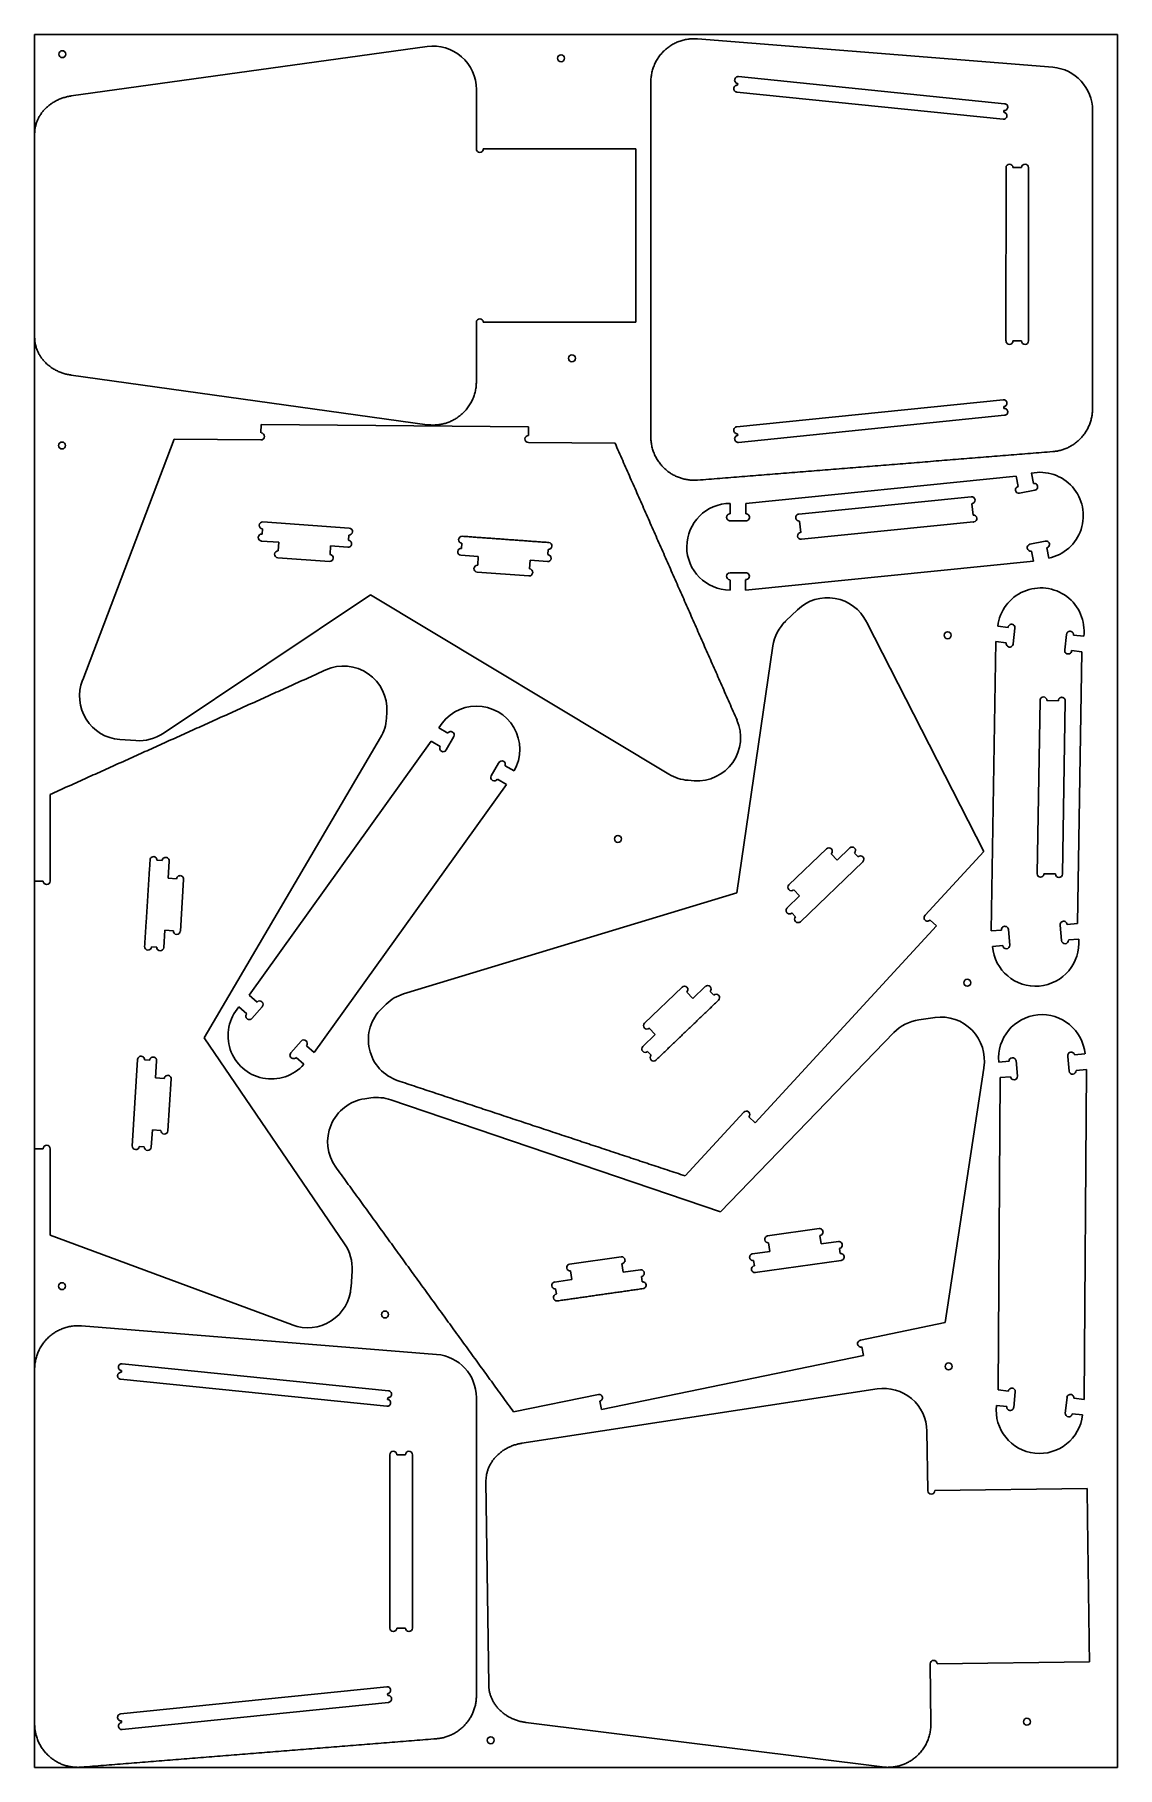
# Model space of a CAD drawing. Header units: millimetres. Extents: x 0 to 1250, y 0 to 2000.
import ezdxf

# ---------------------------------------------------------------- set-up
doc = ezdxf.new("R2010")
doc.units = ezdxf.units.MM
doc.header["$MEASUREMENT"] = 0
for name, color, linetype, true_color in [('Default', 178, 'Continuous', 0x000000), ('pockets', 52, 'Continuous', 0xc5c41f), ('profiles', 82, 'Continuous', 0x2ad437), ('screws', 222, 'Continuous', 0xc527aa)]:
    doc.layers.add(name, color=color, linetype=linetype, true_color=true_color)

msp = doc.modelspace()

# ---------------------------------------------------------------- linework, layer by layer
at = {"layer": 'Default'}
msp.add_lwpolyline([(1250, 2000), (0, 2000), (0, 0), (1250, 0)], close=True, dxfattribs=at)
at = {"layer": 'pockets'}
for p, q in [((811.8, 1943.6), (811.6, 1941.6)), ((1119.9, 1920.3), (812.6, 1951.6)), ((810.7, 1933.7), (1118, 1902.4)), ((1118.8, 1910.4), (1119.1, 1912.4)), ((1121.5, 1846.5), (1121.4, 1646.5)), ((1139.5, 1846.5), (1129.5, 1846.5)), ((1121.4, 1646.5), (1121.5, 1646.5)), ((1129.5, 1646.5), (1139.5, 1646.5)), ((810.7, 1547.3), (1118, 1578.6)), ((1119.9, 1560.7), (812.6, 1529.4)), ((1118.8, 1570.6), (1119.1, 1568.6)), ((811.8, 1537.4), (811.6, 1539.4)), ((882.3, 1446.6), (1081.3, 1466.6)), ((1082.1, 1458.6), (1083.4, 1445.4)), ((262.9, 1429.5), (262.5, 1423.5)), ((363.2, 1430.3), (263.5, 1437.5)), ((362.2, 1416.4), (362.7, 1422.3)), ((884.4, 1425.5), (883.1, 1438.6)), ((1084, 1437.5), (885.2, 1417.6)), ((261.9, 1415.5), (281.9, 1414.1)), ((281.9, 1414.1), (281.2, 1404.1)), ((341, 1399.8), (341.7, 1409.8)), ((341.7, 1409.8), (361.7, 1408.4)), ((493.2, 1413), (492.8, 1407)), ((592.5, 1399.8), (593, 1405.8)), ((280.6, 1396.2), (340.4, 1391.9)), ((492.2, 1399), (512.2, 1397.6)), ((512.2, 1397.6), (511.5, 1387.6)), ((571.3, 1383.3), (572, 1393.3)), ((572, 1393.3), (592, 1391.9)), ((510.9, 1379.6), (570.7, 1375.3)), ((1157.3, 1031.7), (1160.7, 1231.5)), ((1168.7, 1231.4), (1181.9, 1231.2)), ((1189.9, 1231), (1186.6, 1031.1)), ((914.1, 1060.3), (870.8, 1018.8)), ((941, 1061.2), (926.6, 1047.3)), ((147.2, 1046.6), (141.2, 1047)), ((154, 1026.2), (155.2, 1046.1)), ((884, 976.1), (956.2, 1045.3)), ((926.6, 1047.3), (919.6, 1054.5)), ((950.7, 1051), (946.5, 1055.4)), ((163.9, 1025.5), (154, 1026.2)), ((168.2, 965.2), (171.9, 1025)), ((1178.6, 1031.2), (1165.3, 1031.4)), ((883.2, 1005.8), (868.8, 992)), ((876.3, 1013), (883.2, 1005.8)), ((874.3, 986.2), (878.5, 981.9)), ((149, 946.3), (150.2, 966.3)), ((150.2, 966.3), (160.2, 965.7)), ((135, 947.2), (141, 946.8)), ((747.4, 900.5), (704.1, 859)), ((774.3, 901.4), (759.9, 887.5)), ((759.9, 887.5), (752.9, 894.8)), ((784, 891.3), (779.8, 895.6)), ((716.5, 846), (702.1, 832.2)), ((709.6, 853.2), (716.5, 846)), ((707.6, 826.4), (711.8, 822.1)), ((118.9, 817), (112.7, 717.2)), ((132.9, 816.2), (126.9, 816.6)), ((139.6, 795.7), (140.8, 815.7)), ((149.6, 795.1), (139.6, 795.7)), ((153.8, 734.7), (157.6, 794.6)), ((134.6, 715.9), (135.9, 735.8)), ((135.9, 735.8), (145.8, 735.2)), ((120.6, 716.7), (126.6, 716.4)), ((905.6, 621.9), (846.2, 613.4)), ((847.3, 605.5), (848.7, 595.6)), ((908.1, 604.1), (906.7, 614)), ((927.9, 606.9), (908.1, 604.1)), ((677, 589.3), (617.6, 580.9)), ((679.5, 571.5), (678.1, 581.4)), ((848.7, 595.6), (828.9, 592.8)), ((830.1, 584.9), (830.9, 578.9)), ((832, 571), (931, 585.1)), ((929.9, 593), (929.1, 599)), ((620.1, 563), (600.3, 560.2)), ((618.7, 573), (620.1, 563)), ((699.3, 574.3), (679.5, 571.5)), ((701.3, 560.5), (700.5, 566.4)), ((601.5, 552.3), (602.3, 546.4)), ((408.4, 434.7), (101.1, 465.9)), ((99.3, 448), (406.6, 416.8)), ((100.3, 458), (100.1, 456)), ((407.4, 424.7), (407.6, 426.7)), ((410, 360.8), (410, 160.8)), ((428.1, 360.8), (418, 360.8)), ((410, 160.8), (410, 160.8)), ((418, 160.8), (428.1, 160.8)), ((99.3, 61.7), (406.6, 92.9)), ((407.4, 85), (407.6, 83)), ((408.4, 75), (101.1, 43.8)), ((100.3, 51.7), (100.1, 53.7))]:
    msp.add_line(p, q, dxfattribs=at)
for centre, radius, start, end in [((1125.5, 1846.5), 4, 0, 180), ((1143.5, 1846.5), 4, 0, 180), ((1125.5, 1646.5), 4, 180, 0), ((1143.5, 1646.5), 4, 180, 0), ((1081.7, 1462.6), 4, 275.7319, 95.7319), ((1083.8, 1441.5), 4, 277.6166, 95.7319), ((262.2, 1419.5), 4, 85.8941, 265.8941), ((263.2, 1433.5), 4, 85.8941, 265.8941), ((363, 1426.3), 4, 265.8941, 85.8941), ((493.5, 1417), 4, 85.8941, 265.8941), ((884.8, 1421.6), 4, 95.7319, 275.7319), ((1083.3, 1445.4), 8, 275.7098, 277.6166), ((280.9, 1400.1), 4, 85.8941, 265.8941), ((492.5, 1403), 4, 85.8941, 265.8941), ((593.3, 1409.8), 4, 265.8941, 85.8941), ((340.7, 1395.9), 4, 265.8941, 85.8941), ((511.2, 1383.6), 4, 85.8941, 265.8941), ((571, 1379.3), 4, 265.8941, 85.8941), ((592.3, 1395.8), 4, 265.8941, 85.8941), ((1164.7, 1231.5), 4, 359.0553, 179.0553), ((916.9, 1057.4), 4, 313.7863, 133.7863), ((943.8, 1058.3), 4, 313.7863, 133.7863), ((137.2, 1047.2), 4, 356.4321, 176.4321), ((151.2, 1046.4), 4, 356.4321, 176.4321), ((953.4, 1048.2), 4, 313.7863, 133.7863), ((167.9, 1025.3), 4, 356.4321, 176.4321), ((1165.3, 1031.6), 8, 179.0332, 180.94), ((1161.3, 1031.5), 4, 180.94, 359.0553), ((1182.6, 1031.1), 4, 179.0553, 359.0553), ((873.5, 1015.9), 4, 133.7863, 313.7863), ((881.3, 979), 4, 133.7863, 313.7863), ((164.2, 965.4), 4, 176.4321, 356.4321), ((131, 947.4), 4, 176.4321, 356.4321), ((145, 946.6), 4, 176.4321, 356.4321), ((750.2, 897.7), 4, 313.7863, 133.7863), ((777.1, 898.5), 4, 313.7863, 133.7863), ((786.8, 888.4), 4, 313.7863, 133.7863), ((706.9, 856.1), 4, 133.7863, 313.7863), ((122.9, 816.8), 4, 356.4321, 176.4321), ((704.9, 829.3), 4, 133.7863, 313.7863), ((714.6, 819.2), 4, 133.7863, 313.7863), ((153.6, 794.8), 4, 356.4321, 176.4321), ((149.8, 735), 4, 176.4321, 356.4321), ((116.7, 717), 4, 176.4321, 356.4321), ((130.6, 716.1), 4, 176.4321, 356.4321), ((906.2, 617.9), 4, 278.1076, 98.1076), ((846.8, 609.5), 4, 98.1076, 278.1076), ((928.5, 602.9), 4, 278.1076, 98.1076), ((618.2, 576.9), 4, 98.1076, 278.1076), ((677.6, 585.4), 4, 278.1076, 98.1076), ((930.5, 589.1), 4, 278.1076, 98.1076), ((600.9, 556.3), 4, 98.1076, 278.1076), ((699.9, 570.4), 4, 278.1076, 98.1076), ((701.9, 556.5), 4, 278.1076, 98.1076), ((831.5, 575), 4, 98.1076, 278.1076), ((602.9, 542.4), 4, 98.1076, 278.1076), ((414, 360.8), 4, 0, 180), ((432.1, 360.8), 4, 0, 180), ((414, 160.8), 4, 180, 0), ((432.1, 160.8), 4, 180, 0)]:
    msp.add_arc(centre, radius, start, end, dxfattribs=at)
for points, knots in [([(811.6, 1941.6), (811, 1941.7), (810.5, 1941.6), (809.5, 1941.3), (809, 1941.1), (808.6, 1940.8), (808.2, 1940.4), (807.9, 1940), (807.4, 1939.1), (807.2, 1938.6), (807.2, 1938.1), (807.1, 1937.5), (807.2, 1937), (807.5, 1936), (807.7, 1935.5), (808.1, 1935.1), (808.4, 1934.7), (808.8, 1934.4), (809.7, 1933.9), (810.2, 1933.7), (810.7, 1933.7)], [995.876502, 995.876502, 995.876502, 995.876502, 997.457411, 997.457411, 999.03832, 999.03832, 999.03832, 1000.619227, 1000.619227, 1002.200135, 1002.200135, 1002.200135, 1003.781042, 1003.781042, 1005.36195, 1005.36195, 1005.36195, 1006.942859, 1006.942859, 1008.523767, 1008.523767, 1008.523767, 1008.523767]), ([(812.6, 1951.6), (812, 1951.6), (811.5, 1951.6), (810.5, 1951.3), (810, 1951), (809.6, 1950.7), (809.2, 1950.4), (808.9, 1950), (808.4, 1949), (808.2, 1948.5), (808.2, 1948), (808.1, 1947.5), (808.2, 1947), (808.5, 1946), (808.7, 1945.5), (809.1, 1945.1), (809.4, 1944.7), (809.8, 1944.3), (810.7, 1943.8), (811.2, 1943.7), (811.8, 1943.6)], [981.229039, 981.229039, 981.229039, 981.229039, 982.809947, 982.809947, 984.390856, 984.390856, 984.390856, 985.971763, 985.971763, 987.552671, 987.552671, 987.552671, 989.133578, 989.133578, 990.714486, 990.714486, 990.714486, 992.295395, 992.295395, 993.876303, 993.876303, 993.876303, 993.876303]), ([(1119.1, 1912.4), (1119.6, 1912.3), (1120.1, 1912.4), (1121.1, 1912.7), (1121.6, 1912.9), (1122, 1913.2), (1122.4, 1913.6), (1122.7, 1914), (1123.2, 1914.9), (1123.4, 1915.4), (1123.4, 1915.9), (1123.5, 1916.5), (1123.4, 1917), (1123.1, 1918), (1122.9, 1918.5), (1122.6, 1918.9), (1122.2, 1919.3), (1121.8, 1919.6), (1120.9, 1920.1), (1120.4, 1920.3), (1119.9, 1920.3)], [1332.051098, 1332.051098, 1332.051098, 1332.051098, 1333.632006, 1333.632006, 1335.212915, 1335.212915, 1335.212915, 1336.793822, 1336.793822, 1338.37473, 1338.37473, 1338.37473, 1339.955637, 1339.955637, 1341.536545, 1341.536545, 1341.536545, 1343.117454, 1343.117454, 1344.698362, 1344.698362, 1344.698362, 1344.698362]), ([(1118, 1902.4), (1118.6, 1902.4), (1119.1, 1902.4), (1120.1, 1902.7), (1120.6, 1903), (1121, 1903.3), (1121.4, 1903.6), (1121.7, 1904), (1122.2, 1905), (1122.4, 1905.5), (1122.4, 1906), (1122.5, 1906.5), (1122.4, 1907), (1122.1, 1908), (1121.9, 1908.5), (1121.5, 1908.9), (1121.2, 1909.3), (1120.8, 1909.7), (1119.9, 1910.2), (1119.4, 1910.3), (1118.8, 1910.4)], [1317.403634, 1317.403634, 1317.403634, 1317.403634, 1318.984542, 1318.984542, 1320.565451, 1320.565451, 1320.565451, 1322.146359, 1322.146359, 1323.727266, 1323.727266, 1323.727266, 1325.308174, 1325.308174, 1326.889081, 1326.889081, 1326.889081, 1328.46999, 1328.46999, 1330.050898, 1330.050898, 1330.050898, 1330.050898]), ([(1118, 1578.6), (1118.6, 1578.6), (1119.1, 1578.6), (1120.1, 1578.3), (1120.6, 1578), (1121, 1577.7), (1121.4, 1577.4), (1121.7, 1577), (1122.2, 1576), (1122.4, 1575.5), (1122.4, 1575), (1122.5, 1574.5), (1122.4, 1573.9), (1122.1, 1572.9), (1121.9, 1572.5), (1121.5, 1572.1), (1121.2, 1571.7), (1120.8, 1571.3), (1119.9, 1570.8), (1119.4, 1570.7), (1118.8, 1570.6)], [1317.403634, 1317.403634, 1317.403634, 1317.403634, 1318.984542, 1318.984542, 1320.565451, 1320.565451, 1320.565451, 1322.146359, 1322.146359, 1323.727266, 1323.727266, 1323.727266, 1325.308174, 1325.308174, 1326.889081, 1326.889081, 1326.889081, 1328.46999, 1328.46999, 1330.050898, 1330.050898, 1330.050898, 1330.050898]), ([(1119.1, 1568.6), (1119.6, 1568.7), (1120.1, 1568.6), (1121.1, 1568.3), (1121.6, 1568.1), (1122, 1567.7), (1122.4, 1567.4), (1122.7, 1567), (1123.2, 1566.1), (1123.4, 1565.6), (1123.4, 1565), (1123.5, 1564.5), (1123.4, 1564), (1123.1, 1563), (1122.9, 1562.5), (1122.6, 1562.1), (1122.2, 1561.7), (1121.8, 1561.4), (1120.9, 1560.9), (1120.4, 1560.7), (1119.9, 1560.7)], [1332.051098, 1332.051098, 1332.051098, 1332.051098, 1333.632006, 1333.632006, 1335.212915, 1335.212915, 1335.212915, 1336.793822, 1336.793822, 1338.37473, 1338.37473, 1338.37473, 1339.955637, 1339.955637, 1341.536545, 1341.536545, 1341.536545, 1343.117454, 1343.117454, 1344.698362, 1344.698362, 1344.698362, 1344.698362]), ([(811.6, 1539.4), (811, 1539.3), (810.5, 1539.3), (809.5, 1539.7), (809, 1539.9), (808.6, 1540.2), (808.2, 1540.6), (807.9, 1541), (807.4, 1541.9), (807.2, 1542.4), (807.2, 1542.9), (807.1, 1543.4), (807.2, 1544), (807.5, 1545), (807.7, 1545.5), (808.1, 1545.9), (808.4, 1546.3), (808.8, 1546.6), (809.7, 1547.1), (810.2, 1547.3), (810.7, 1547.3)], [995.876502, 995.876502, 995.876502, 995.876502, 997.457411, 997.457411, 999.03832, 999.03832, 999.03832, 1000.619227, 1000.619227, 1002.200135, 1002.200135, 1002.200135, 1003.781042, 1003.781042, 1005.36195, 1005.36195, 1005.36195, 1006.942859, 1006.942859, 1008.523767, 1008.523767, 1008.523767, 1008.523767]), ([(812.6, 1529.4), (812, 1529.4), (811.5, 1529.4), (810.5, 1529.7), (810, 1530), (809.6, 1530.3), (809.2, 1530.6), (808.9, 1531), (808.4, 1531.9), (808.2, 1532.5), (808.2, 1533), (808.1, 1533.5), (808.2, 1534), (808.5, 1535), (808.7, 1535.5), (809.1, 1535.9), (809.4, 1536.3), (809.8, 1536.7), (810.7, 1537.2), (811.2, 1537.3), (811.8, 1537.4)], [981.229039, 981.229039, 981.229039, 981.229039, 982.809947, 982.809947, 984.390856, 984.390856, 984.390856, 985.971763, 985.971763, 987.552671, 987.552671, 987.552671, 989.133578, 989.133578, 990.714486, 990.714486, 990.714486, 992.295395, 992.295395, 993.876303, 993.876303, 993.876303, 993.876303]), ([(101.1, 465.9), (100.6, 466), (100.1, 465.9), (99.1, 465.6), (98.6, 465.4), (98.2, 465), (97.8, 464.7), (97.4, 464.3), (97, 463.4), (96.8, 462.9), (96.7, 462.4), (96.7, 461.8), (96.7, 461.3), (97, 460.3), (97.3, 459.8), (97.6, 459.4), (98, 459), (98.4, 458.7), (99.3, 458.2), (99.8, 458), (100.3, 458)], [981.229039, 981.229039, 981.229039, 981.229039, 982.809947, 982.809947, 984.390856, 984.390856, 984.390856, 985.971763, 985.971763, 987.552671, 987.552671, 987.552671, 989.133578, 989.133578, 990.714486, 990.714486, 990.714486, 992.295395, 992.295395, 993.876303, 993.876303, 993.876303, 993.876303]), ([(100.1, 456), (99.6, 456), (99.1, 456), (98.1, 455.7), (97.6, 455.4), (97.2, 455.1), (96.8, 454.8), (96.4, 454.4), (95.9, 453.4), (95.8, 452.9), (95.7, 452.4), (95.7, 451.9), (95.7, 451.4), (96, 450.3), (96.3, 449.9), (96.6, 449.5), (96.9, 449.1), (97.3, 448.7), (98.3, 448.2), (98.8, 448.1), (99.3, 448)], [995.876502, 995.876502, 995.876502, 995.876502, 997.457411, 997.457411, 999.03832, 999.03832, 999.03832, 1000.619227, 1000.619227, 1002.200135, 1002.200135, 1002.200135, 1003.781042, 1003.781042, 1005.36195, 1005.36195, 1005.36195, 1006.942859, 1006.942859, 1008.523767, 1008.523767, 1008.523767, 1008.523767]), ([(406.6, 416.8), (407.1, 416.7), (407.6, 416.8), (408.7, 417.1), (409.1, 417.3), (409.5, 417.6), (409.9, 418), (410.3, 418.4), (410.8, 419.3), (410.9, 419.8), (411, 420.3), (411, 420.9), (411, 421.4), (410.7, 422.4), (410.4, 422.9), (410.1, 423.3), (409.8, 423.7), (409.4, 424), (408.4, 424.5), (407.9, 424.7), (407.4, 424.7)], [1317.403634, 1317.403634, 1317.403634, 1317.403634, 1318.984542, 1318.984542, 1320.565451, 1320.565451, 1320.565451, 1322.146359, 1322.146359, 1323.727266, 1323.727266, 1323.727266, 1325.308174, 1325.308174, 1326.889081, 1326.889081, 1326.889081, 1328.46999, 1328.46999, 1330.050898, 1330.050898, 1330.050898, 1330.050898]), ([(407.6, 426.7), (408.1, 426.7), (408.7, 426.7), (409.7, 427), (410.1, 427.3), (410.5, 427.6), (410.9, 427.9), (411.3, 428.3), (411.8, 429.3), (411.9, 429.8), (412, 430.3), (412, 430.8), (412, 431.3), (411.7, 432.3), (411.4, 432.8), (411.1, 433.2), (410.8, 433.6), (410.4, 434), (409.4, 434.5), (408.9, 434.6), (408.4, 434.7)], [1332.051098, 1332.051098, 1332.051098, 1332.051098, 1333.632006, 1333.632006, 1335.212915, 1335.212915, 1335.212915, 1336.793822, 1336.793822, 1338.37473, 1338.37473, 1338.37473, 1339.955637, 1339.955637, 1341.536545, 1341.536545, 1341.536545, 1343.117454, 1343.117454, 1344.698362, 1344.698362, 1344.698362, 1344.698362]), ([(406.6, 92.9), (407.1, 93), (407.6, 92.9), (408.7, 92.6), (409.1, 92.4), (409.5, 92), (409.9, 91.7), (410.3, 91.3), (410.8, 90.4), (410.9, 89.9), (411, 89.3), (411, 88.8), (411, 88.3), (410.7, 87.3), (410.4, 86.8), (410.1, 86.4), (409.8, 86), (409.4, 85.7), (408.4, 85.2), (407.9, 85), (407.4, 85)], [1317.403634, 1317.403634, 1317.403634, 1317.403634, 1318.984542, 1318.984542, 1320.565451, 1320.565451, 1320.565451, 1322.146359, 1322.146359, 1323.727266, 1323.727266, 1323.727266, 1325.308174, 1325.308174, 1326.889081, 1326.889081, 1326.889081, 1328.46999, 1328.46999, 1330.050898, 1330.050898, 1330.050898, 1330.050898]), ([(407.6, 83), (408.1, 83), (408.7, 83), (409.7, 82.7), (410.1, 82.4), (410.5, 82.1), (410.9, 81.8), (411.3, 81.4), (411.8, 80.4), (411.9, 79.9), (412, 79.4), (412, 78.9), (412, 78.3), (411.7, 77.3), (411.4, 76.9), (411.1, 76.5), (410.8, 76.1), (410.4, 75.7), (409.4, 75.2), (408.9, 75.1), (408.4, 75)], [1332.051098, 1332.051098, 1332.051098, 1332.051098, 1333.632006, 1333.632006, 1335.212915, 1335.212915, 1335.212915, 1336.793822, 1336.793822, 1338.37473, 1338.37473, 1338.37473, 1339.955637, 1339.955637, 1341.536545, 1341.536545, 1341.536545, 1343.117454, 1343.117454, 1344.698362, 1344.698362, 1344.698362, 1344.698362]), ([(100.1, 53.7), (99.6, 53.6), (99.1, 53.7), (98.1, 54), (97.6, 54.2), (97.2, 54.6), (96.8, 54.9), (96.4, 55.3), (95.9, 56.2), (95.8, 56.8), (95.7, 57.3), (95.7, 57.8), (95.7, 58.3), (96, 59.3), (96.3, 59.8), (96.6, 60.2), (96.9, 60.6), (97.3, 61), (98.3, 61.4), (98.8, 61.6), (99.3, 61.7)], [995.876502, 995.876502, 995.876502, 995.876502, 997.457411, 997.457411, 999.03832, 999.03832, 999.03832, 1000.619227, 1000.619227, 1002.200135, 1002.200135, 1002.200135, 1003.781042, 1003.781042, 1005.36195, 1005.36195, 1005.36195, 1006.942859, 1006.942859, 1008.523767, 1008.523767, 1008.523767, 1008.523767]), ([(101.1, 43.8), (100.6, 43.7), (100.1, 43.7), (99.1, 44), (98.6, 44.3), (98.2, 44.6), (97.8, 45), (97.4, 45.4), (97, 46.3), (96.8, 46.8), (96.7, 47.3), (96.7, 47.8), (96.7, 48.4), (97, 49.4), (97.3, 49.9), (97.6, 50.3), (98, 50.7), (98.4, 51), (99.3, 51.5), (99.8, 51.7), (100.3, 51.7)], [981.229039, 981.229039, 981.229039, 981.229039, 982.809947, 982.809947, 984.390856, 984.390856, 984.390856, 985.971763, 985.971763, 987.552671, 987.552671, 987.552671, 989.133578, 989.133578, 990.714486, 990.714486, 990.714486, 992.295395, 992.295395, 993.876303, 993.876303, 993.876303, 993.876303])]:
    msp.add_open_spline(points, degree=3, knots=knots, dxfattribs=at)
for points in [[(1147.5, 1646.5), (1147.5, 1746.5), (1147.5, 1846.5)], [(593.5, 1413.8), (543.7, 1417.4), (493.8, 1421)], [(133.3, 1047.5), (130.1, 997.6), (127, 947.7)], [(717.3, 816.3), (753.4, 850.9), (789.5, 885.5)], [(603.5, 538.4), (653, 545.5), (702.5, 552.6)], [(436.1, 160.8), (436.1, 260.8), (436.1, 360.8)]]:
    msp.add_open_spline(points, degree=2, dxfattribs=at)
for points, weights, knots in [([(883.1, 1438.6), (879.1, 1438.2), (878.7, 1442.2), (878.3, 1446.2), (882.3, 1446.6)], [1, 0.707106781187, 1, 0.707106781187, 1], [702.338508, 702.338508, 702.338508, 708.621694, 708.621694, 714.904879, 714.904879, 714.904879]), ([(361.7, 1408.4), (365.7, 1408.1), (365.9, 1412.1), (366.2, 1416.1), (362.2, 1416.4)], [1, 0.707106781187, 1, 0.707106781187, 1], [997.097336, 997.097336, 997.097336, 1003.380521, 1003.380521, 1009.663706, 1009.663706, 1009.663706]), ([(1181.9, 1231.2), (1181.9, 1235.2), (1185.9, 1235.1), (1189.9, 1235), (1189.9, 1231)], [1, 0.707106781187, 1, 0.707106781187, 1], [702.338508, 702.338508, 702.338508, 708.621694, 708.621694, 714.904879, 714.904879, 714.904879]), ([(868.8, 992), (865.9, 989.2), (868.7, 986.3), (871.4, 983.4), (874.3, 986.2)], [1, 0.707106781187, 1, 0.707106781187, 1], [997.097336, 997.097336, 997.097336, 1003.380521, 1003.380521, 1009.663706, 1009.663706, 1009.663706]), ([(140.8, 815.7), (141.1, 819.7), (137.1, 819.9), (133.1, 820.2), (132.9, 816.2)], [1, 0.707106781187, 1, 0.707106781187, 1], [997.097336, 997.097336, 997.097336, 1003.380521, 1003.380521, 1009.663706, 1009.663706, 1009.663706]), ([(828.9, 592.8), (825, 592.2), (825.5, 588.3), (826.1, 584.3), (830.1, 584.9)], [1, 0.707106781187, 1, 0.707106851018, 0.999999860338], [997.097337, 997.097337, 997.097337, 1003.380522, 1003.380522, 1009.663706, 1009.663706, 1009.663706])]:
    msp.add_rational_spline(points, weights, degree=2, knots=knots, dxfattribs=at)
at = {"layer": 'profiles'}
for p, q in [((453.1, 1986.3), (42.3, 1929.2)), ((1175.4, 1962.3), (765.4, 1995.2)), ((711.4, 1945.3), (711.4, 1535.7)), ((510, 1868.1), (510, 1936.8)), ((1221.4, 1568.5), (1221.4, 1912.5)), ((0, 1885.4), (0, 1650.8)), ((693.9, 1868.1), (518, 1868.1)), ((510, 1599.4), (510, 1668.1)), ((518, 1668.1), (693.9, 1668.1)), ((42.3, 1607), (453.1, 1549.8)), ((261.3, 1540.2), (261.4, 1550.2)), ((261.4, 1550.2), (570.3, 1547.3)), ((570.3, 1547.3), (570.2, 1537.3)), ((55.6, 1255.4), (161.2, 1533.1)), ((161.2, 1533.1), (261.2, 1532.2)), ((570.1, 1529.3), (670.1, 1528.4)), ((820.9, 1458.8), (1133.1, 1490.2)), ((1133.1, 1490.2), (1135.5, 1478.4)), ((1153.1, 1482), (1150.7, 1493.8)), ((1137.1, 1470.6), (1154.7, 1474.2)), ((802.9, 1458.9), (802.9, 1446.9)), ((820.9, 1446.8), (820.9, 1458.8)), ((802.9, 1438.9), (820.9, 1438.8)), ((820.9, 1438.8), (820.9, 1438.9)), ((1166.8, 1415.4), (1149.1, 1411.8)), ((1150.7, 1403.9), (1153.1, 1392.2)), ((1170.8, 1395.8), (1168.4, 1407.6)), ((1153.1, 1392.2), (820.8, 1358.8)), ((820.8, 1378.8), (802.8, 1378.9)), ((802.8, 1370.9), (802.8, 1358.9)), ((820.8, 1358.8), (820.8, 1370.9)), ((387.7, 1353.3), (148.3, 1193.4)), ((732.2, 1146.3), (387.7, 1353.3)), ((867.2, 1323.2), (880.8, 1336.2)), ((960.2, 1322.3), (960.6, 1321.6)), ((960.6, 1321.6), (1095.7, 1057)), ((1123.8, 1315.8), (1111.9, 1317.3)), ((1129.7, 1297), (1131.8, 1314.9)), ((1191.4, 1307.8), (1189.2, 1290)), ((1211.2, 1305.5), (1199.3, 1306.9)), ((810.5, 1009.6), (852.4, 1294.4)), ((1104.3, 965.4), (1109.8, 1299.4)), ((1109.8, 1299.4), (1121.8, 1298)), ((1189.2, 1290), (1189.3, 1290)), ((1197.2, 1289), (1209.1, 1287.6)), ((1209.1, 1287.6), (1203.9, 973.9)), ((55.3, 1254.7), (55.6, 1255.4)), ((406.6, 1218), (406.2, 1210.9)), ((117, 1185.1), (98.2, 1186.4)), ((399.4, 1188.7), (195.7, 842.2)), ((247.8, 891.2), (457.8, 1184.3)), ((457.8, 1184.3), (468.2, 1178.3)), ((477.2, 1193.9), (466.8, 1199.9)), ((475.2, 1174.3), (484.1, 1189.9)), ((484.1, 1189.9), (484.1, 1190)), ((535.6, 1159.2), (527.2, 1144.5)), ((534.2, 1140.5), (544.6, 1134.6)), ((553.5, 1150.2), (543.1, 1156.2)), ((18, 1023), (18, 1123)), ((544.6, 1134.6), (322.7, 825)), ((761.5, 1138.8), (754.4, 1139.3)), ((1095.7, 1057), (1028, 983.5)), ((0, 714.1), (0, 1023)), ((0, 1023), (10, 1023)), ((425.9, 892.7), (810.5, 1009.6)), ((1041.2, 971.3), (832, 744.1)), ((1033.9, 978), (1041.2, 971.3)), ((1116.2, 966.4), (1104.3, 965.4)), ((1125.7, 949.2), (1124.2, 967.1)), ((1184, 972.2), (1185.5, 954.3)), ((1203.9, 973.9), (1192, 972.9)), ((1105.8, 947.5), (1117.8, 948.5)), ((1193.5, 955), (1205.5, 956)), ((256.8, 883.3), (247.8, 891.2)), ((400.7, 876.1), (405.9, 881)), ((235.9, 877.7), (244.9, 869.8)), ((250.9, 864.5), (262.8, 878)), ((1020.9, 862.8), (1039.5, 865.5)), ((195.7, 842.2), (357.8, 604.3)), ((791.8, 641.1), (992, 848.1)), ((307.7, 838.2), (295.8, 824.8)), ((322.7, 825), (313.7, 832.9)), ((1192.8, 820.5), (1194.4, 803.7)), ((1212.6, 823.5), (1200.6, 822.3)), ((301.8, 819.5), (310.8, 811.5)), ((1095.8, 807.1), (1051.2, 513.3)), ((1095.9, 807.8), (1095.8, 807.1)), ((1125, 815.2), (1113.1, 814)), ((1134.7, 798), (1133, 815.9)), ((1133, 815.9), (1133, 815.9)), ((1202.4, 804.4), (1214.3, 805.6)), ((1214.3, 805.6), (1211.7, 424.7)), ((1112.3, 435.6), (1114.8, 796.1)), ((1114.8, 796.1), (1126.7, 797.2)), ((381.1, 771.7), (388.2, 772.7)), ((411.3, 770.5), (791.8, 641.1)), ((818.7, 756.2), (751, 682.7)), ((832, 744.1), (824.6, 750.8)), ((18, 614.1), (18, 714.1)), ((296.7, 511), (18, 614.1)), ((366.4, 573.1), (365.3, 554.3)), ((464, 476.7), (54, 509.5)), ((297.4, 510.8), (296.7, 511)), ((1051.2, 513.3), (953.3, 493)), ((954.9, 485.2), (956.9, 475.4)), ((956.9, 475.4), (654.4, 412.9)), ((0, 459.7), (0, 50)), ((510, 82.8), (510, 426.8)), ((650.8, 430.5), (552.9, 410.3)), ((972.7, 436.8), (562.6, 374.1)), ((654.4, 412.9), (652.4, 422.7)), ((1124.3, 434.3), (1112.3, 435.6)), ((1130.3, 415.5), (1132.2, 433.4)), ((1191.9, 426.9), (1189.9, 409)), ((1211.7, 424.7), (1199.8, 426)), ((1110.4, 417.7), (1122.3, 416.4)), ((1197.9, 408.1), (1209.8, 406.8)), ((1031.2, 319.4), (1030.2, 388.1)), ((521, 329.7), (524.2, 95.2)), ((1215.1, 321.9), (1039.2, 319.5)), ((1041.9, 119.5), (1217.8, 121.9)), ((1034.8, 50.7), (1033.9, 119.4)), ((567, 51.9), (978.6, 0.4))]:
    msp.add_line(p, q, dxfattribs=at)
for centre, radius, start, end in [((460, 1936.8), 50, 0, 97.9204), ((1171.4, 1912.5), 50, 0, 85.4203), ((514, 1868.1), 4, 180.0637, 359.9363), ((514, 1668.1), 4, 0, 180), ((261.3, 1536.2), 4, 269.4619, 89.4619), ((570.1, 1533.3), 4, 89.4619, 269.4619), ((1160.7, 1444.8), 50, 281.5519, 101.5519), ((1153.9, 1478.1), 4, 281.5519, 101.5519), ((1136.3, 1474.5), 4, 101.5519, 281.5519), ((802.9, 1408.9), 50, 89.9119, 269.9119), ((821.3, 1442.9), 4, 264.0919, 95.7319), ((1149.9, 1407.9), 4, 101.5519, 281.5519), ((1167.6, 1411.5), 4, 281.5519, 101.5519), ((802.8, 1374.9), 4, 89.9119, 269.9119), ((821.2, 1374.9), 4, 264.0919, 95.7319), ((1161.6, 1311.4), 50, 353.2353, 173.2353), ((915.4, 1300.1), 50, 26.2597, 133.7863), ((901.8, 1287.1), 50, 133.7863, 171.6385), ((1127.8, 1315.4), 4, 353.2353, 173.2353), ((1125.7, 1297.1), 4, 167.4153, 359.0553), ((1193.2, 1289.1), 4, 167.4153, 359.0553), ((356.7, 1221.2), 50, 356.4321, 114.3139), ((101.8, 1236.3), 50, 158.3674, 265.8941), ((510.1, 1175), 50, 330.1928, 150.1928), ((356.3, 1214), 50, 329.5438, 356.4321), ((765.1, 1188.7), 50, 265.8941, 23.7759), ((120.5, 1235), 50, 265.8941, 303.7462), ((480.4, 1191.6), 4, 336.0128, 144.3728), ((471.7, 1176.3), 4, 150.1928, 330.1928), ((539.4, 1157.8), 4, 336.0128, 153.552), ((530.7, 1142.5), 4, 150.1928, 330.1928), ((528.7, 1163.1), 8, 330.1928, 333.552), ((758, 1189.2), 50, 239.0057, 265.8941), ((14, 1023), 4, 180, 360), ((1030.9, 980.8), 4, 137.3542, 317.3542), ((1120.2, 966.8), 4, 4.8753, 184.8753), ((1188, 972.6), 4, 4.8753, 184.8753), ((1155.6, 951.7), 50, 184.8753, 4.8753), ((1121.8, 948.8), 4, 184.8753, 4.8753), ((1189.5, 954.6), 4, 184.8753, 4.8753), ((259.8, 880.6), 4, 318.5528, 138.5528), ((440.4, 844.9), 50, 106.898, 133.7863), ((273.3, 844.6), 50, 138.5528, 318.5528), ((435.3, 840), 50, 133.7863, 251.6681), ((1027.9, 813.3), 50, 98.1076, 135.9598), ((1046.5, 816), 50, 350.581, 98.1076), ((1162.9, 818.8), 50, 5.429, 185.429), ((298.8, 822.1), 4, 138.5528, 318.5528), ((310.7, 835.6), 4, 318.5528, 138.5528), ((1196.7, 821.6), 4, 11.249, 188.7882), ((1184.9, 819.7), 8, 5.429, 8.7882), ((1129, 815.1), 4, 11.249, 179.609), ((1198.4, 804.1), 4, 185.429, 5.429), ((1130.7, 797.6), 4, 185.429, 5.429), ((388.2, 722.2), 50, 98.1076, 215.9894), ((395.2, 723.2), 50, 71.2193, 98.1076), ((821.7, 753.5), 4, 317.3542, 137.3542), ((14, 714.1), 4, 0, 180), ((316.5, 576.2), 50, 356.4321, 34.2843), ((315.3, 557.4), 50, 248.9055, 356.4321), ((954.1, 489.1), 4, 101.6755, 281.6755), ((460, 426.8), 50, 0, 85.4203), ((651.6, 426.6), 4, 281.6755, 101.6755), ((980.2, 387.4), 50, 0.7815, 98.7018), ((1128.2, 433.8), 4, 353.789, 173.789), ((1195.8, 426.5), 4, 353.789, 173.789), ((1160.1, 412.3), 50, 173.789, 353.789), ((1193.9, 408.6), 4, 173.789, 353.789), ((1035.2, 319.4), 4, 180.8452, 0.7177), ((1037.9, 119.5), 4, 0.7815, 180.7815)]:
    msp.add_arc(centre, radius, start, end, dxfattribs=at)
for points, weights, knots in [([(765.4, 1995.2), (743.6, 1996.9), (727.5, 1982.1), (711.4, 1967.2), (711.4, 1945.3)], [0.99999987354, 0.916048498282, 0.99999987354, 0.916048518297, 0.999999833509], [6082.700624, 6082.700624, 6082.700624, 6123.96879, 6123.96879, 6165.236945, 6165.236945, 6165.236945]), ([(459.3, 1549.4), (478.4, 1549.1), (492.8, 1561.7), (510, 1576.6), (510, 1599.4)], [0.977262416671, 0.92345720492, 1, 0.910105269408, 1], [5736.825201, 5736.825201, 5736.825201, 5773.205028, 5773.205028, 5815.930862, 5815.930862, 5815.930862]), ([(711.4, 1535.7), (711.4, 1513.8), (727.5, 1498.9), (741.9, 1485.7), (761.4, 1485.7)], [0.999999959969, 0.916048634141, 1, 0.924349088151, 0.985040427332], [6574.916652, 6574.916652, 6574.916652, 6616.184812, 6616.184812, 6653.3727, 6653.3727, 6653.3727]), ([(802.9, 1446.9), (798.9, 1446.9), (798.9, 1442.9), (798.9, 1438.9), (802.9, 1438.9)], [1, 0.707106781187, 1, 0.707106781187, 1], [1871.30675, 1871.30675, 1871.30675, 1877.589935, 1877.589935, 1883.87312, 1883.87312, 1883.87312]), ([(1199.3, 1306.9), (1199.8, 1310.9), (1195.8, 1311.3), (1191.8, 1311.8), (1191.4, 1307.8)], [1, 0.707106781187, 1, 0.707106781187, 1], [1871.30675, 1871.30675, 1871.30675, 1877.589935, 1877.589935, 1883.87312, 1883.87312, 1883.87312]), ([(244.9, 869.8), (242.2, 866.8), (245.2, 864.1), (248.2, 861.5), (250.9, 864.5)], [1, 0.707106781187, 1, 0.707106781187, 1], [3289.686336, 3289.686336, 3289.686336, 3295.969521, 3295.969521, 3302.252706, 3302.252706, 3302.252706]), ([(54, 509.5), (32.2, 511.3), (16.1, 496.4), (0, 481.6), (0, 459.7)], [0.99999987354, 0.916048498282, 0.99999987354, 0.916048518297, 0.999999833509], [6082.700624, 6082.700624, 6082.700624, 6123.96879, 6123.96879, 6165.236945, 6165.236945, 6165.236945]), ([(1122.3, 416.4), (1121.9, 412.4), (1125.9, 412), (1129.8, 411.5), (1130.3, 415.5)], [1, 0.707106781187, 1, 0.707106781187, 1], [3289.686336, 3289.686336, 3289.686336, 3295.969521, 3295.969521, 3302.252706, 3302.252706, 3302.252706]), ([(0, 50), (0, 28.1), (16.1, 13.3), (30.5, 0), (50, 0)], [0.999999959969, 0.916048634141, 1, 0.924349088151, 0.985040427332], [6574.916652, 6574.916652, 6574.916652, 6616.184812, 6616.184812, 6653.3727, 6653.3727, 6653.3727]), ([(984.8, 0), (1003.9, 0), (1018.2, 12.7), (1035.1, 27.9), (1034.8, 50.7)], [0.977262442328, 0.923457186671, 1, 0.910105269408, 1], [5736.825201, 5736.825201, 5736.825201, 5773.205033, 5773.205033, 5815.930862, 5815.930862, 5815.930862])]:
    msp.add_rational_spline(points, weights, degree=2, knots=knots, dxfattribs=at)
for points, weights in [([(42.3, 1929.2), (0, 1923.3), (0, 1885.4)], [1, 0.759923604333, 1]), ([(0, 1650.8), (0, 1612.9), (42.3, 1607)], [1, 0.759923604333, 1]), ([(1175.4, 1518.7), (1221.4, 1522.3), (1221.4, 1568.5)], [1, 0.734794254671, 0.99999987354]), ([(453.1, 1549.8), (456.2, 1549.4), (459.3, 1549.4)], [1, 0.986648090033, 0.977262452586]), ([(761.4, 1485.7), (763.4, 1485.7), (765.4, 1485.8)], [0.985040456272, 0.991699544011, 1]), ([(562.6, 374.1), (520.5, 367.6), (521, 329.7)], [1, 0.759923604333, 1]), ([(464, 33), (510, 36.7), (510, 82.8)], [1, 0.734794254671, 0.99999987354]), ([(524.2, 95.2), (524.7, 57.2), (567, 51.9)], [1, 0.759923604333, 1]), ([(50, 0), (52, 0), (54, 0.2)], [0.985040456272, 0.991699544011, 1]), ([(978.6, 0.4), (981.7, 0), (984.8, 0)], [1, 0.986648090033, 0.977262452586])]:
    msp.add_rational_spline(points, weights, degree=2, dxfattribs=at)
for points in [[(693.9, 1668.1), (693.9, 1768.1), (693.9, 1868.1)], [(670.1, 1528.4), (740.5, 1368.6), (810.9, 1208.9)], [(765.4, 1485.8), (970.4, 1502.2), (1175.4, 1518.7)], [(18, 1123), (177.1, 1194.8), (336.1, 1266.7)], [(751, 682.7), (585.3, 737.6), (419.6, 792.5)], [(10, 714.1), (5, 714.1), (0, 714.1)], [(552.9, 410.3), (450.3, 551.5), (347.7, 692.8)], [(1217.8, 121.9), (1216.4, 221.9), (1215.1, 321.9)], [(54, 0.2), (259, 16.6), (464, 33)]]:
    msp.add_open_spline(points, degree=2, dxfattribs=at)
at = {"layer": 'screws'}
for centre in [(31.9, 1977.5), (607.7, 1972.8), (620.3, 1626.4), (31.7, 1525.8), (1054.1, 1306.7), (673.4, 1071.7), (1076.7, 905.6), (31.7, 555.4), (404.5, 522.7), (1055.2, 462.8), (1145.6, 52.7), (526.5, 31.3)]:
    msp.add_circle(centre, 4, dxfattribs=at)

doc.saveas('drawing.dxf')
